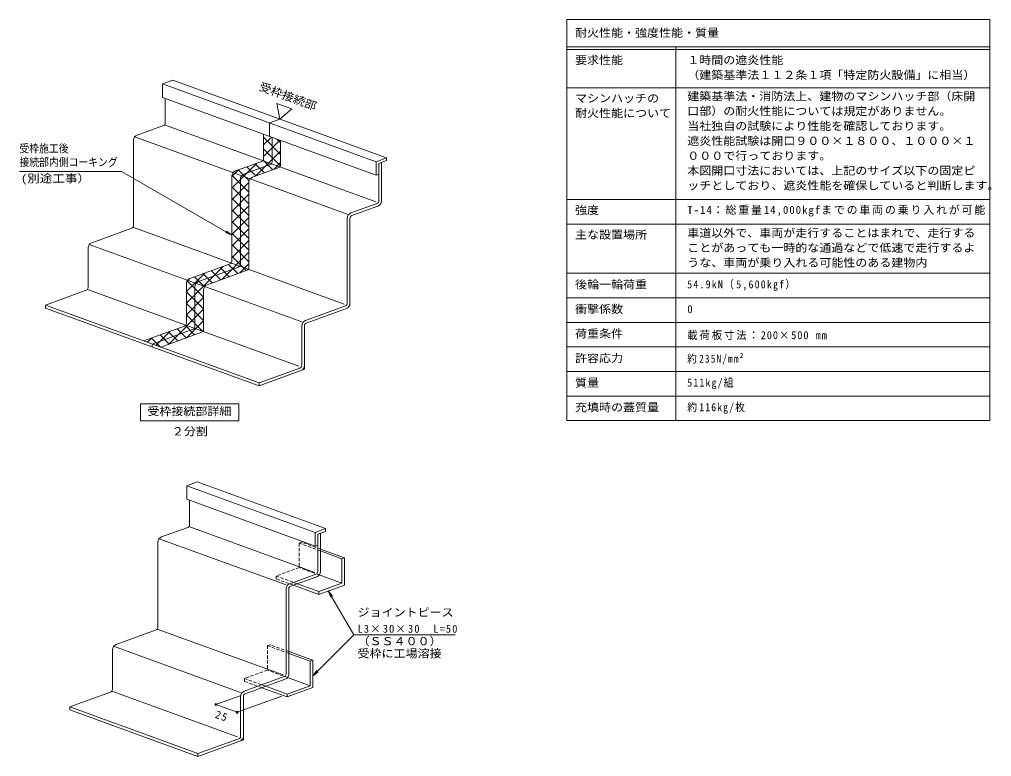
# Model space of a CAD drawing. Units: millimetres on the paper, enlarged 2 times, with parts at other scales. Extents: x -748 to 782, y -550 to 532.
# Drawn here: x 70 to 782, y -8 to 532 of the extents above; entities that cross this region are included whole.
import ezdxf
from ezdxf.enums import TextEntityAlignment as Align

# ---------------------------------------------------------------- set-up
doc = ezdxf.new("R2010")
doc.units = ezdxf.units.MM
doc.header["$LTSCALE"] = 2
doc.header["$PDMODE"] = 32
doc.header["$PDSIZE"] = 1.6
doc.linetypes.add('DASHED1', pattern=[1.8, 1.2, -0.6])
for name, color, linetype, lineweight in [('E-1', 2, 'Continuous', 9), ('E-2', 7, 'Continuous', 9), ('E-3', 4, 'Continuous', 9), ('E-5', 7, 'Continuous', 9), ('E-A', 5, 'Continuous', 5), ('E-F', 7, 'Continuous', 9), ('F-5_F-5ﾚｲﾔ', 7, 'Continuous', 9), ('F-F_F-Fﾚｲﾔ', 2, 'Continuous', 9)]:
    doc.layers.add(name, color=color, linetype=linetype, lineweight=lineweight)
doc.styles.add('ＭＳ ゴシック', font='')
doc.styles.get('ＭＳ ゴシック').set_extended_font_data('MS Gothic')

msp = doc.modelspace()

# ---------------------------------------------------------------- linework, layer by layer
at = {"layer": 'E-1'}
for p, q in [((176.565, 474.145), (176.565, 456.113)), ((175.249, 454.234), (156.018, 447.234)), ((330.964, 398.516), (176.132, 454.87)), ((153.386, 443.475), (153.386, 381.01)), ((154.252, 445.961), (310.001, 389.273)), ((254.872, 427.611), (254.872, 445.643)), ((234.325, 418.732), (253.557, 425.732)), ((333.18, 426.509), (335.185, 427.239)), ((333.18, 399.11), (333.18, 426.509)), ((335.185, 399.107), (335.185, 427.239)), ((231.693, 414.974), (231.693, 352.508)), ((312.633, 390.231), (331.864, 397.23)), ((332.553, 395.348), (313.322, 388.348)), ((310.001, 386.472), (310.001, 324.007)), ((312.006, 324.003), (312.006, 386.469)), ((152.07, 379.131), (122.69, 368.437)), ((307.785, 323.413), (152.953, 379.767)), ((120.058, 364.678), (120.058, 335.546)), ((276.673, 310.476), (120.924, 367.164)), ((200.998, 339.936), (230.377, 350.629)), ((198.366, 336.177), (198.366, 307.045)), ((118.742, 333.667), (88.735, 322.745)), ((119.625, 334.304), (274.457, 277.949)), ((88.735, 322.745), (245.35, 265.742)), ((88.735, 320.612), (88.735, 322.745)), ((279.305, 311.434), (308.685, 322.127)), ((88.735, 320.612), (245.35, 263.609)), ((309.374, 320.245), (279.994, 309.551)), ((276.673, 307.675), (276.673, 278.543)), ((278.678, 275.739), (278.678, 307.672)), ((197.05, 305.165), (167.043, 294.244)), ((167.043, 292.11), (167.043, 294.244)), ((275.357, 276.664), (245.35, 265.742)), ((278.678, 275.739), (245.35, 263.609)), ((245.35, 263.609), (245.35, 265.742)), ((194.405, 179.801), (194.405, 161.77)), ((193.089, 159.89), (173.857, 152.891)), ((286.158, 126.974), (193.972, 160.527)), ((172.091, 151.617), (265.195, 117.731)), ((288.374, 154.967), (290.378, 155.697)), ((288.374, 127.568), (288.374, 154.967)), ((290.378, 127.564), (290.378, 155.697)), ((171.225, 149.132), (171.225, 86.666)), ((267.827, 118.689), (287.058, 125.688)), ((287.747, 123.806), (268.515, 116.806)), ((265.195, 114.93), (265.195, 52.464)), ((267.199, 52.461), (267.199, 114.927)), ((169.909, 84.787), (140.53, 74.094)), ((262.979, 51.871), (170.792, 85.424)), ((231.867, 38.934), (138.764, 72.82)), ((137.898, 70.335), (137.898, 41.203)), ((234.499, 39.892), (263.879, 50.585)), ((264.567, 48.702), (235.188, 38.009)), ((136.582, 39.323), (106.575, 28.402)), ((137.465, 39.96), (229.651, 6.407)), ((231.867, 36.133), (231.867, 5.6)), ((233.872, 4.197), (233.872, 36.13)), ((106.575, 28.402), (200.544, -5.8)), ((106.575, 26.268), (106.575, 28.402)), ((106.575, 26.268), (200.544, -7.934)), ((231.867, 5.6), (200.544, -5.8)), ((233.872, 4.197), (200.544, -7.934)), ((200.544, -7.934), (200.544, -5.8))]:
    msp.add_line(p, q, dxfattribs=at)
for centre, radius, start, end in [((174.565, 456.113), 2, 290, 0), ((157.386, 443.475), 4, 110, 180), ((252.872, 427.611), 2, 290, 0), ((235.693, 414.974), 4, 110, 180), ((331.18, 399.11), 2, 290, 0), ((331.185, 399.107), 4, 290, 0), ((314.001, 386.472), 4, 110, 180), ((314.006, 386.469), 2, 110, 180), ((151.386, 381.01), 2, 290, 0), ((124.058, 364.678), 4, 110, 180), ((229.693, 352.508), 2, 290, 0), ((118.058, 335.546), 2, 290, 0), ((202.366, 336.177), 4, 110, 180), ((308.001, 324.007), 2, 290, 0), ((308.006, 324.003), 4, 290, 0), ((196.366, 307.045), 2, 290, 0), ((280.673, 307.675), 4, 110, 180), ((280.678, 307.672), 2, 110, 180), ((274.673, 278.543), 2, 290, 0), ((274.678, 278.54), 4, 290, 0), ((192.405, 161.77), 2, 290, 0), ((175.225, 149.132), 4, 110, 180), ((286.374, 127.568), 2, 290, 0), ((286.378, 127.564), 4, 290, 0), ((269.195, 114.93), 4, 110, 180), ((269.199, 114.927), 2, 110, 180), ((169.225, 86.666), 2, 290, 0), ((141.898, 70.335), 4, 110, 180), ((263.195, 52.464), 2, 290, 0), ((263.199, 52.461), 4, 290, 0), ((135.898, 41.203), 2, 290, 0), ((235.867, 36.133), 4, 110, 180), ((235.872, 36.13), 2, 110, 180), ((229.867, 7.001), 2, 290, 0), ((229.872, 6.998), 4, 290, 0)]:
    msp.add_arc(centre, radius, start, end, dxfattribs=at)
at = {"layer": 'E-2'}
for p, q in [((296.137, 113.403), (298.05, 108.784)), ((314.743, 81.177), (389.079, 81.177)), ((284.74, 51.174), (288.707, 54.218))]:
    msp.add_line(p, q, dxfattribs=at)
for points in [[(314.743, 81.177), (296.137, 113.403), (299.181, 109.436)], [(314.743, 81.177), (284.74, 51.174), (287.784, 55.141)]]:
    msp.add_lwpolyline(points, dxfattribs=at)
at = {"layer": 'E-3'}
for p, q in [((331.301, 427.825), (174.685, 484.829)), ((331.301, 417.825), (174.685, 474.829)), ((260.511, 459.063), (252.993, 456.327)), ((252.993, 456.327), (252.993, 446.327)), ((338.818, 428.561), (333.18, 426.509)), ((338.818, 430.561), (338.818, 428.561)), ((286.494, 156.283), (192.525, 190.485)), ((286.494, 146.283), (192.525, 180.485)), ((294.012, 157.019), (288.374, 154.967)), ((294.012, 159.019), (294.012, 157.019))]:
    msp.add_line(p, q, dxfattribs=at)
for points in [[(338.818, 430.561), (182.203, 487.565), (174.685, 484.829), (174.685, 474.829)], [(338.818, 430.561), (331.301, 427.825), (331.301, 417.825)], [(331.301, 417.825), (333.18, 418.509), (333.18, 426.509)], [(294.012, 159.019), (200.043, 193.221), (192.525, 190.485), (192.525, 180.485)], [(294.012, 159.019), (286.494, 156.283), (286.494, 146.283)], [(286.494, 146.283), (288.374, 146.967), (288.374, 154.967)]]:
    msp.add_lwpolyline(points, dxfattribs=at)
at = {"layer": 'E-5'}
for p, q in [((225.429, 373.944), (221.462, 376.988)), ((158.496, 238.06), (158.496, 250.488)), ((158.496, 250.488), (230.496, 250.488)), ((230.496, 250.488), (230.496, 238.06)), ((230.496, 238.06), (158.496, 238.06))]:
    msp.add_line(p, q, dxfattribs=at)
msp.add_lwpolyline([(269.356, 466.485), (258.506, 470.435), (260.511, 459.063)], close=True, dxfattribs=at)
msp.add_lwpolyline([(69.719, 420.703), (144.44, 420.703), (225.429, 373.944), (220.809, 375.857)], dxfattribs=at)
at = {"layer": 'E-A', "color": 7, "lineweight": 9}
for p, q in [((248.608, 429.892), (248.608, 447.923)), ((261.137, 425.331), (261.137, 443.363)), ((228.061, 421.013), (247.292, 428.012)), ((240.59, 416.452), (259.821, 423.452)), ((225.429, 417.254), (225.429, 354.788)), ((237.958, 412.694), (237.958, 350.228)), ((194.733, 342.216), (224.113, 352.909)), ((207.262, 337.655), (236.642, 348.349)), ((192.101, 338.457), (192.101, 309.325)), ((204.63, 333.897), (204.63, 304.765)), ((190.785, 307.445), (160.778, 296.524)), ((203.314, 302.885), (173.307, 291.963))]:
    msp.add_line(p, q, dxfattribs=at)
at = {"layer": 'E-A'}
for p, q in [((248.608, 440.07), (254.365, 445.828)), ((248.608, 445.704), (261.137, 433.175)), ((248.608, 431.585), (260.586, 443.563)), ((258.46, 444.337), (261.137, 441.66)), ((242.745, 417.237), (261.137, 435.629)), ((248.608, 437.219), (261.057, 424.77)), ((248.379, 428.962), (255.472, 421.869)), ((225.429, 408.406), (243.744, 426.721)), ((225.429, 416.891), (230.403, 421.865)), ((230.123, 421.763), (238.108, 413.778)), ((236.344, 424.027), (243.03, 417.341)), ((242.565, 426.292), (249.251, 419.605)), ((256.086, 422.093), (261.137, 427.144)), ((225.484, 417.916), (237.958, 405.442)), ((225.429, 399.92), (237.958, 412.45)), ((225.429, 409.486), (237.958, 396.957)), ((225.429, 391.435), (237.958, 403.964)), ((225.429, 401.001), (237.958, 388.472)), ((225.429, 382.95), (237.958, 395.479)), ((225.429, 392.516), (237.958, 379.986)), ((225.429, 374.465), (237.958, 386.994)), ((225.429, 384.03), (237.958, 371.501)), ((225.429, 365.979), (237.958, 378.509)), ((225.429, 375.545), (237.958, 363.016)), ((225.429, 357.494), (237.958, 370.023)), ((225.429, 367.06), (237.958, 354.531)), ((217.974, 341.554), (237.958, 361.538)), ((225.429, 358.575), (235.918, 348.085)), ((192.101, 324.166), (218.973, 351.038)), ((216.789, 350.244), (223.476, 343.557)), ((223.01, 352.508), (229.697, 345.821)), ((231.315, 346.41), (237.958, 353.053)), ((192.101, 332.652), (205.632, 346.183)), ((198.126, 343.451), (205.367, 336.21)), ((204.347, 345.715), (211.034, 339.028)), ((210.568, 347.979), (217.255, 341.292)), ((192.636, 340.456), (204.63, 328.461)), ((192.101, 332.505), (204.63, 319.976)), ((192.101, 315.681), (204.63, 328.21)), ((192.101, 324.02), (204.63, 311.491)), ((178.907, 294.002), (204.63, 319.725)), ((192.101, 315.535), (204.16, 303.476)), ((191.371, 307.78), (198.146, 301.004)), ((192.248, 298.857), (204.63, 311.24)), ((169.697, 293.277), (179.906, 303.486)), ((172.797, 300.898), (179.483, 294.211)), ((179.018, 303.162), (185.704, 296.476)), ((185.239, 305.427), (191.925, 298.74)), ((163.476, 295.542), (166.565, 298.63)), ((166.576, 298.634), (173.211, 291.998)), ((307.919, 137.691), (290.378, 144.076)), ((306.04, 137.007), (290.378, 142.708)), ((307.919, 137.691), (306.04, 137.007)), ((306.04, 137.007), (306.04, 119.063)), ((306.04, 119.063), (289.512, 125.079)), ((289.126, 110.851), (270.64, 117.579)), ((289.126, 112.907), (273.464, 118.607)), ((306.04, 119.063), (289.126, 112.907)), ((289.126, 110.851), (289.126, 112.907)), ((284.74, 62.588), (267.199, 68.973)), ((282.861, 61.904), (267.199, 67.604)), ((284.74, 62.588), (282.861, 61.904)), ((282.861, 61.904), (282.861, 43.96)), ((282.861, 43.96), (266.333, 49.976)), ((265.946, 37.804), (250.285, 43.504)), ((282.861, 43.96), (265.946, 37.804)), ((265.946, 35.748), (247.461, 42.476)), ((265.946, 35.748), (265.946, 37.804))]:
    msp.add_line(p, q, dxfattribs=at)
at = {"layer": 'E-A', "linetype": 'DASHED1'}
for p, q in [((276.596, 149.092), (274.717, 148.408)), ((290.378, 142.708), (274.717, 148.408)), ((274.717, 148.408), (274.717, 130.464)), ((290.378, 144.076), (276.596, 149.092)), ((257.802, 122.252), (257.802, 124.307)), ((273.464, 118.607), (257.802, 124.307)), ((270.64, 117.579), (257.802, 122.252)), ((253.417, 73.989), (251.538, 73.305)), ((267.199, 67.604), (251.538, 73.305)), ((251.538, 73.305), (251.538, 55.361)), ((267.199, 68.973), (253.417, 73.989)), ((234.623, 47.148), (234.623, 49.204)), ((250.285, 43.504), (234.623, 49.204)), ((247.461, 42.476), (234.623, 47.148))]:
    msp.add_line(p, q, dxfattribs=at)
at = {"layer": 'E-A'}
for points in [[(307.919, 137.691), (307.919, 117.691), (289.126, 110.851)], [(284.74, 62.588), (284.74, 42.588), (265.946, 35.748)]]:
    msp.add_lwpolyline(points, dxfattribs=at)
at = {"layer": 'E-A', "linetype": 'DASHED1'}
for points in [[(289.512, 125.079), (274.717, 130.464), (257.802, 124.307)], [(266.333, 49.976), (251.538, 55.361), (234.623, 49.204)]]:
    msp.add_lwpolyline(points, dxfattribs=at)
at = {"layer": 'E-A', "color": 7, "lineweight": 9}
for centre, radius, start, end in [((246.608, 429.892), 2, 290, 0), ((229.429, 417.254), 4, 110, 180), ((259.137, 425.331), 2, 290, 0), ((241.958, 412.694), 4, 110, 180), ((223.429, 354.788), 2, 290, 0), ((235.958, 350.228), 2, 290, 0), ((196.101, 338.457), 4, 110, 180), ((208.63, 333.897), 4, 110, 180), ((190.101, 309.325), 2, 290, 0), ((202.63, 304.765), 2, 290, 0)]:
    msp.add_arc(centre, radius, start, end, dxfattribs=at)
at = {"layer": 'E-F'}
for p, q in [((231.465, 36.654), (213.032, 29.945)), ((262.011, 36.371), (228.693, 24.245)), ((229.32, 24.473), (213.658, 30.173))]:
    msp.add_line(p, q, dxfattribs=at)
for p in [(213.658, 30.173), (229.32, 24.473)]:
    msp.add_point(p, dxfattribs=at)
at = {"layer": 'F-5_F-5ﾚｲﾔ'}
for p, q in [((781, 532), (781, 238.127)), ((471, 400.127), (781, 400.127)), ((471, 382.127), (781, 382.127)), ((471, 346.127), (781, 346.127))]:
    msp.add_line(p, q, dxfattribs=at)
at = {"layer": 'F-F_F-Fﾚｲﾔ', "color": 7}
for p, q in [((471, 532), (781, 532)), ((471, 532), (471, 238.127)), ((471, 512), (781, 512)), ((471, 510), (781, 510)), ((551, 512), (551, 238.127)), ((471, 482), (781, 482)), ((471, 400.127), (781, 400.127)), ((471, 382.127), (781, 382.127)), ((471, 346.127), (781, 346.127)), ((471, 328.127), (781, 328.127)), ((471, 310.127), (781, 310.127)), ((781, 292.127), (471, 292.127)), ((781, 274.127), (471, 274.127)), ((781, 256.127), (471, 256.127)), ((781, 238.127), (471, 238.127))]:
    msp.add_line(p, q, dxfattribs=at)

# ---------------------------------------------------------------- texts
at = {"layer": 'E-2', "color": 2, "style": 'ＭＳ ゴシック', "width": 1.1}
for s, p in [('ジョイントピース', (317.579, 92.93)), ('（ＳＳ４００）', (317.579, 71.835)), ('受枠に工場溶接', (317.579, 62.845))]:
    msp.add_text(s, height=5.865, dxfattribs=at).set_placement(p, align=Align.BOTTOM_LEFT)
at = {"layer": 'E-2', "color": 2, "insert": (317.579, 82.662), "char_height": 5.865, "attachment_point": 7, "style": 'ＭＳ ゴシック'}
msp.add_mtext('\\T1.22;\\W0.95;L3×30×30\u3000L=50', dxfattribs=at)
at = {"layer": 'E-5', "color": 2, "style": 'ＭＳ ゴシック'}
for s, width, p in [('受枠施工後', 0.9, (69.719, 432.793)), ('接続部内側コーキング', 0.9, (69.719, 422.75)), ('(別途工事）', 1.15, (70.833, 410.811)), ('受枠接続部詳細', 1.1, (163.496, 240.274)), ('２分割', 1.1, (181.496, 225.566))]:
    msp.add_text(s, height=5.865, dxfattribs=dict(at, width=width)).set_placement(p, align=Align.BOTTOM_LEFT)
at = {"layer": 'E-F', "color": 2, "style": 'ＭＳ ゴシック', "width": 1.1}
msp.add_text('受枠接続部', height=5.865, rotation=340, dxfattribs=at).set_placement((244.277, 478.786), align=Align.BOTTOM_LEFT)
at = {"layer": 'E-F', "color": 2, "insert": (212.627, 20.541), "char_height": 5.865, "attachment_point": 7, "rotation": 340, "style": 'ＭＳ ゴシック'}
msp.add_mtext('\\T1.27;\\W0.95;25', dxfattribs=at)
at = {"layer": 'F-F_F-Fﾚｲﾔ', "style": 'ＭＳ ゴシック', "width": 1.1}
for s, p in [('耐火性能・強度性能・質量', (477, 517.486)), ('要求性能', (477, 497.5)), ('１時間の遮炎性能', (559.267, 497.5)), ('（建築基準法１１２条１項「特定防火設備」に相当）', (559.267, 486.603)), ('建築基準法・消防法上、建物のマシンハッチ部（床開', (559.267, 471.007)), ('マシンハッチの', (477, 469.5)), ('耐火性能について', (477, 458.603)), ('口部）の耐火性能については規定がありません。', (559.267, 460.111)), ('当社独自の試験により性能を確認しております。', (559.267, 449.214)), ('遮炎性能試験は開口９００×１８００、１０００×１', (559.267, 438.317)), ('０００で行っております。', (559.267, 427.42)), ('本図開口寸法においては、上記のサイズ以下の固定ピ', (559.267, 416.524)), ('ッチとしており、遮炎性能を確保していると判断します。', (559.267, 405.627)), ('強度', (477, 387.627)), ('主な設置場所', (477, 369.627)), ('車道以外で、車両が走行することはまれで、走行する', (559.267, 370.913)), ('ことがあっても一時的な通過などで低速で走行するよ', (559.267, 360.016)), ('うな、車両が乗り入れる可能性のある建物内', (559.267, 349.12)), ('後輪一輪荷重', (477, 333.127)), ('衝撃係数', (477, 315.127)), ('荷重条件', (477, 297.127)), ('許容応力', (477, 279.127)), ('質量', (477, 261.127)), ('充填時の蓋質量', (477, 243.127))]:
    msp.add_text(s, height=5.865, dxfattribs=at).set_placement(p, align=Align.BOTTOM_LEFT)
at = {"layer": 'F-F_F-Fﾚｲﾔ', "style": 'ＭＳ ゴシック'}
msp.add_text('0', height=5.865, dxfattribs=at).set_placement((559.267, 315.127), align=Align.BOTTOM_LEFT)
at = {"layer": 'F-F_F-Fﾚｲﾔ', "char_height": 5.865, "attachment_point": 7, "style": 'ＭＳ ゴシック'}
for s, insert in [('\\T1.17;T-14：総重量14,000kgfまでの車両の乗り入れが可能', (559.267, 387.627)), ('\\T1.25;\\W0.9;54.9kN（5,600kgf）', (559.267, 333.127)), ('\\T1.18;\\W0.95;載荷板寸法：200×500\\~mm', (559.267, 297.127)), ('\\T1.25;\\W0.85;約235N/mm²', (559.267, 279.127)), ('\\T1.24;\\W0.9;511kg/組', (559.267, 261.127)), ('\\T1.22;\\W0.9;約116kg/枚', (559.267, 243.127))]:
    msp.add_mtext(s, dxfattribs=dict(at, insert=insert))

doc.saveas('drawing.dxf')
